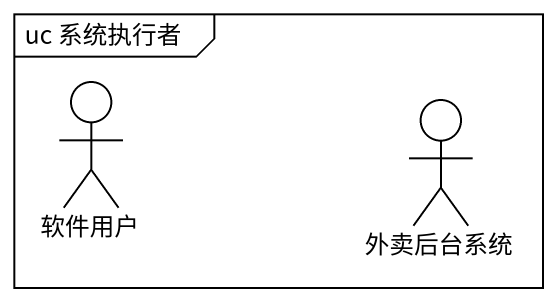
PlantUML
@startuml
mainframe uc 系统执行者
actor 软件用户
actor 外卖后台系统
@enduml
